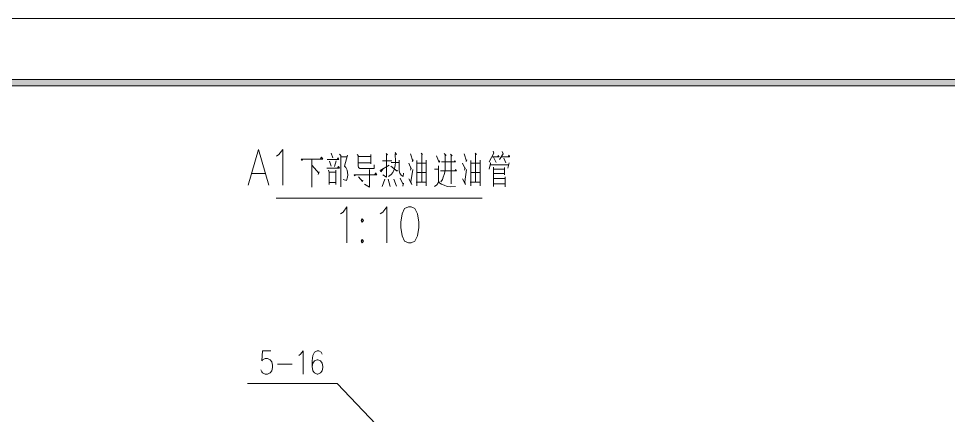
# Model space of a CAD drawing. Header units: millimetres. Extents: x 0 to 829, y 0 to 586.
# Drawn here: x 404.2 to 547.2, y 524.6 to 585.6 of the extents above; entities that cross this region are included whole.
import ezdxf

# ---------------------------------------------------------------- set-up
doc = ezdxf.new("R2010")
doc.units = ezdxf.units.MM

msp = doc.modelspace()

# ---------------------------------------------------------------- hatches: boundary and pattern name
h = msp.add_hatch(color=0)
h.dxf.hatch_style = 2
h.paths.add_polyline_path([(819.788528, 576.266028), (818.80075, 575.281778), (25.142472, 575.281778), (24.154694, 576.266028)])

# ---------------------------------------------------------------- linework, layer by layer
at = {"color": 0, "lineweight": 0}
for points in [[(0, 0), (0, 585.632278), (829.154778, 585.632278), (829.154778, 0)], [(819.788528, 576.266028), (818.80075, 575.281778), (25.142472, 575.281778), (24.154694, 576.266028)], [(464.177944, 556.669222), (463.585278, 556.408167), (463.190167, 555.617944), (462.992611, 554.305611), (462.992611, 553.515389), (463.190167, 552.203056), (463.585278, 551.412833), (464.177944, 551.14825), (464.569528, 551.14825), (465.162194, 551.412833), (465.557306, 552.203056), (465.754861, 553.515389), (465.754861, 554.305611), (465.557306, 555.617944), (465.162194, 556.408167), (464.569528, 556.669222)], [(457.076528, 554.83125), (456.878972, 554.566667), (457.076528, 554.305611), (457.274083, 554.566667)], [(457.076528, 551.673889), (456.878972, 551.412833), (457.076528, 551.14825), (457.274083, 551.412833)]]:
    msp.add_lwpolyline(points, close=True, dxfattribs=at)
for points in [[(439.539944, 559.992389), (441.116861, 565.513361), (442.693778, 559.992389)], [(443.875583, 564.462083), (444.270694, 564.723139), (444.863361, 565.513361), (444.863361, 559.992389)], [(452.289333, 564.9595), (452.539806, 564.243361)], [(453.573444, 564.793694), (453.781583, 564.574972), (453.781583, 559.770139)], [(454.815222, 564.631417), (454.321333, 562.916917), (454.525944, 562.751111), (454.649417, 562.532389), (454.734083, 562.310139), (454.815222, 561.978528), (454.857556, 561.594), (454.815222, 561.262389), (454.649417, 560.708528), (454.113194, 560.874333)], [(456.265139, 564.740778), (456.554417, 564.409167), (458.293611, 564.409167)], [(458.378278, 564.740778), (458.378278, 563.304972)], [(460.159806, 563.745944), (461.606194, 563.745944), (460.780694, 563.745944), (460.780694, 564.793694), (460.780694, 561.262389), (460.240944, 561.594)], [(460.738361, 564.906583), (460.9465, 564.684333)], [(462.103611, 565.015944), (462.354083, 564.740778), (462.145944, 564.850139), (462.188278, 563.580139), (462.103611, 562.973361), (461.980139, 562.423028), (461.772, 561.978528), (461.525056, 561.646917), (461.112306, 561.37175)], [(464.463694, 564.850139), (464.837639, 563.6895), (464.879972, 563.91175), (464.752972, 563.636583)], [(466.12175, 564.9595), (466.326361, 564.740778), (466.202889, 564.850139), (466.202889, 560.489806), (465.377389, 560.489806), (466.908444, 560.489806), (466.908444, 559.935944), (466.908444, 563.855306), (466.908444, 563.414333), (465.458528, 563.414333), (465.458528, 563.802389), (465.458528, 559.935944), (465.458528, 561.978528), (466.908444, 561.978528)], [(469.681278, 564.906583), (469.970556, 564.574972), (469.80475, 564.740778), (469.80475, 562.257222), (469.765944, 562.034972), (469.638944, 561.646917), (469.515472, 561.262389), (469.392, 560.874333), (469.145056, 560.542722)], [(470.633778, 564.793694), (470.88425, 564.518528), (470.75725, 564.684333), (470.75725, 560.211111)], [(472.746917, 564.850139), (473.117333, 563.6895), (473.159667, 563.91175), (473.036194, 563.636583)], [(474.401444, 564.9595), (474.609583, 564.740778), (474.486111, 564.850139), (474.486111, 560.489806), (473.657083, 560.489806), (475.188139, 560.489806), (475.188139, 559.935944), (475.188139, 563.855306), (475.188139, 563.414333), (473.74175, 563.414333), (473.74175, 563.802389), (473.74175, 559.935944), (473.74175, 561.978528), (475.188139, 561.978528)], [(477.177806, 565.238194), (477.301278, 564.9595), (476.556917, 563.580139)], [(476.969667, 564.352722), (478.130306, 564.352722), (477.9645, 564.574972), (477.841028, 564.352722)], [(478.585389, 565.18175), (478.751194, 564.850139), (478.169111, 563.968194)], [(478.461917, 564.352722), (479.703694, 564.352722), (479.661361, 564.631417), (479.495556, 564.352722)], [(447.943111, 564.077556), (447.819639, 563.802389), (447.653833, 564.021111), (451.005222, 564.021111), (450.800611, 564.299806), (450.634806, 564.077556)], [(449.308361, 564.021111), (449.308361, 559.717222)], [(451.668444, 563.968194), (453.492306, 563.968194), (453.3265, 564.243361), (453.203028, 564.021111)], [(452.042389, 563.6895), (452.289333, 562.916917)], [(453.037222, 563.745944), (452.78675, 562.864)], [(453.823917, 564.352722), (454.69175, 564.352722)], [(456.430944, 564.409167), (456.430944, 562.973361), (456.473278, 562.751111), (456.681417, 562.585306), (458.9145, 562.585306), (458.9145, 563.139167)], [(456.473278, 563.470778), (458.335944, 563.470778)], [(461.525056, 563.527222), (462.766833, 563.527222), (462.766833, 563.855306), (462.766833, 562.200778), (462.847972, 561.869167), (463.056111, 561.537556), (463.345389, 561.37175), (463.430056, 561.869167)], [(464.21675, 563.414333), (464.587167, 562.532389), (464.587167, 562.698194), (464.506028, 562.310139)], [(468.481833, 564.518528), (468.894583, 563.527222), (468.97925, 563.6895), (468.813444, 563.802389)], [(469.268528, 563.580139), (471.378139, 563.580139), (471.297, 563.802389), (471.173528, 563.580139)], [(472.496444, 563.414333), (472.870389, 562.532389), (472.870389, 562.698194), (472.78925, 562.310139)], [(476.722722, 563.527222), (476.803861, 563.361417), (476.556917, 562.475944)], [(476.761528, 563.139167), (479.619028, 563.139167)], [(477.258944, 564.299806), (477.632889, 563.527222)], [(478.832333, 564.186917), (479.121611, 563.470778)], [(479.661361, 563.470778), (479.453222, 562.64175)], [(440.129083, 561.833889), (442.101111, 561.833889)], [(449.393028, 563.029806), (450.384333, 561.869167), (450.426667, 562.091417), (450.303194, 561.646917)], [(451.629639, 562.64175), (453.573444, 562.64175), (453.407639, 562.864), (453.284167, 562.64175)], [(451.876583, 562.310139), (452.000056, 562.034972), (452.000056, 560.10175)], [(452.000056, 562.034972), (452.994889, 562.034972)], [(452.994889, 562.310139), (452.994889, 560.10175)], [(456.018194, 561.594), (455.894722, 561.428194), (455.810056, 561.594), (459.288444, 561.594), (459.080306, 561.925611)], [(458.170139, 562.423028), (458.170139, 559.717222), (457.425778, 560.158194)], [(459.122639, 561.812722), (458.999167, 561.646917)], [(460.283278, 562.532389), (459.909333, 562.091417), (459.828194, 562.257222), (461.193444, 563.082722)], [(461.482722, 562.916917), (462.435222, 562.144333), (462.477556, 562.257222), (462.227083, 562.310139)], [(464.21675, 560.987222), (464.671833, 560.10175), (464.548361, 560.542722), (464.837639, 562.423028)], [(468.192556, 562.475944), (468.771111, 562.475944), (468.771111, 562.973361), (468.771111, 560.599167), (468.689972, 560.267556), (468.524167, 560.048833), (468.192556, 559.826583)], [(469.102722, 562.200778), (471.543944, 562.200778), (471.420472, 562.423028), (471.297, 562.200778)], [(472.496444, 560.987222), (472.955056, 560.10175), (472.828056, 560.542722), (473.117333, 562.423028)], [(477.258944, 562.807556), (477.258944, 559.826583)], [(477.301278, 561.812722), (478.917, 561.812722)], [(477.343611, 562.475944), (478.917, 562.475944)], [(478.917, 562.751111), (478.917, 561.594)], [(452.000056, 560.433361), (452.994889, 560.433361)], [(456.515611, 561.315306), (457.094167, 560.599167), (457.175306, 560.764972)], [(460.530222, 560.930778), (460.117472, 559.826583)], [(461.069972, 560.930778), (461.35925, 559.826583)], [(461.937806, 560.930778), (462.354083, 559.883028)], [(462.890306, 561.096583), (463.345389, 560.10175), (463.430056, 560.324), (463.306583, 559.883028)], [(468.813444, 560.599167), (469.018056, 560.324), (469.226194, 560.158194), (469.638944, 559.992389), (470.097556, 559.826583), (470.633778, 559.770139), (471.378139, 559.826583)], [(477.301278, 561.040139), (478.959333, 561.040139)], [(479.040472, 561.315306), (479.040472, 559.770139)], [(477.258944, 560.211111), (478.959333, 560.211111)], [(443.829722, 558.013306), (475.512694, 558.013306)], [(453.725139, 555.617944), (454.12025, 555.882528), (454.712917, 556.669222), (454.712917, 551.14825)], [(459.838778, 555.617944), (460.233889, 555.882528), (460.823028, 556.669222), (460.823028, 551.14825)], [(443.021861, 534.518306), (441.755389, 534.518306), (441.628389, 532.997833), (441.755389, 533.167167), (442.132861, 533.3365), (442.513861, 533.3365), (442.894861, 533.167167), (443.148861, 532.8285), (443.275861, 532.3205), (443.275861, 531.981833), (443.148861, 531.477361), (442.894861, 531.138694), (442.513861, 530.969361), (442.132861, 530.969361), (441.755389, 531.138694), (441.628389, 531.308028), (441.501389, 531.643167)], [(447.332806, 533.840972), (447.583278, 534.010306), (447.964278, 534.518306), (447.964278, 530.969361)], [(450.88175, 534.010306), (450.75475, 534.348972), (450.37375, 534.518306), (450.11975, 534.518306), (449.73875, 534.348972), (449.48475, 533.840972), (449.35775, 532.997833), (449.35775, 532.151167), (449.48475, 531.477361), (449.73875, 531.138694), (450.11975, 530.969361), (450.24675, 530.969361), (450.62775, 531.138694), (450.88175, 531.477361), (451.00875, 531.981833), (451.00875, 532.151167), (450.88175, 532.659167), (450.62775, 532.997833), (450.24675, 533.167167), (450.11975, 533.167167), (449.73875, 532.997833), (449.48475, 532.659167), (449.35775, 532.151167)], [(444.034333, 532.489833), (446.316806, 532.489833)], [(453.206556, 529.540611), (439.405889, 529.540611)], [(483.231472, 497.93525), (453.206556, 529.540611)]]:
    msp.add_lwpolyline(points, dxfattribs=at)

doc.saveas('drawing.dxf')
